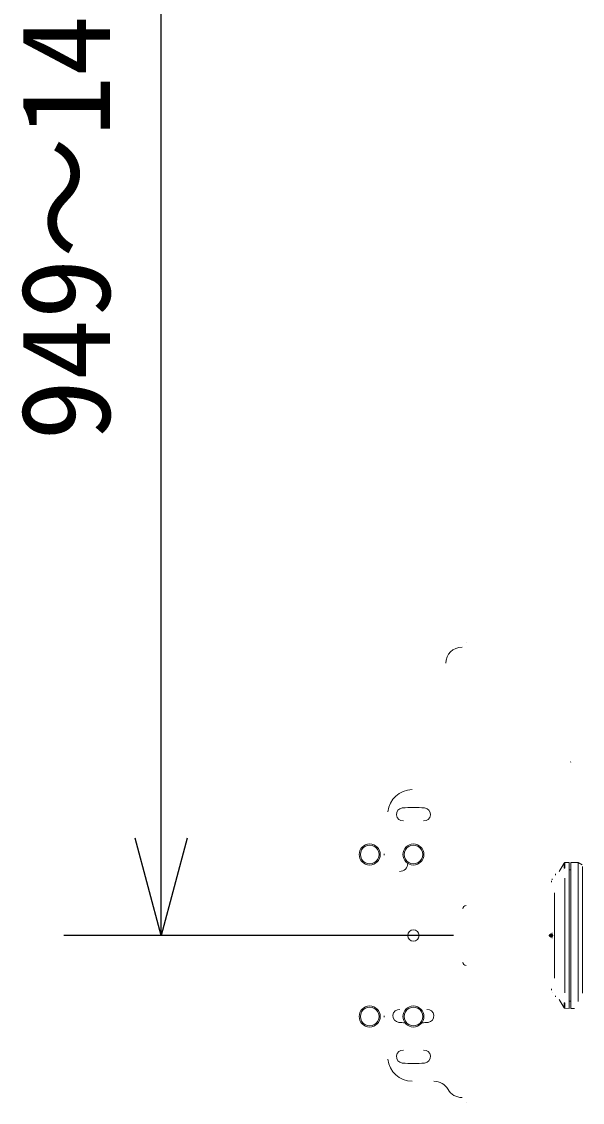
# Model space of a CAD drawing. Units: millimetres, scale not verified. Extents: x -63 to 62, y -57 to 57.
# Drawn here: x 1.81 to 13.32, y 8.09 to 30.27 of the extents above; entities that cross this region are included whole.
import ezdxf
from ezdxf.enums import TextEntityAlignment as Align

# ---------------------------------------------------------------- set-up
doc = ezdxf.new("R2010")
doc.units = ezdxf.units.MM
doc.header["$LTSCALE"] = 0.125
doc.header["$PDMODE"] = 32
doc.header["$PDSIZE"] = 0.0625
for name, color, linetype in [('0-0_0', 7, 'Continuous'), ('0-1_DEFPOINTS', 7, 'Continuous'), ('0-5_SUNPO', 7, 'Continuous')]:
    doc.layers.add(name, color=color, linetype=linetype)
doc.layers.add('0-4_GAIKEI', color=1, linetype='Continuous', lineweight=18)
doc.styles.add('ＭＳ ゴシック', font='')
doc.styles.get('ＭＳ ゴシック').set_extended_font_data('MS Gothic')

# ---------------------------------------------------------------- blocks, each defined once
blk = doc.blocks.new('_OPEN30')
at = {"layer": '0-0_0'}
blk.add_line((0, 0), (-1, 0), dxfattribs=at)
blk.add_lwpolyline([(-1, 0.26795), (0, 0), (-1, -0.26795)], dxfattribs=at)
blk = doc.blocks.new('D6')
at = {"layer": '0-1_DEFPOINTS'}
blk.add_point((14.3022, 8.6131), dxfattribs=at)
at = {"layer": '0-5_SUNPO'}
for p, q in [((6.3023, 10.6131), (6.3023, 38.1686)), ((12.3022, 8.6131), (4.3023, 8.6131))]:
    blk.add_line(p, q, dxfattribs=at)
at = {"layer": '0-5_SUNPO', "xscale": 2, "yscale": 2, "rotation": 270}
blk.add_blockref('_OPEN30', (6.3023, 8.6131), dxfattribs=at)
at = {"layer": '0-5_SUNPO', "style": 'ＭＳ ゴシック'}
blk.add_text('949～1429', height=1.833, rotation=90, dxfattribs=at).set_placement((5.8023, 18.7659), align=Align.BOTTOM_LEFT)

msp = doc.modelspace()

# ---------------------------------------------------------------- linework, layer by layer
at = {"layer": '0-4_GAIKEI', "color": 7}
for p, q in [((12.9408, 13.0031), (12.8415, 12.831)), ((12.9354, 12.8801), (12.9355, 12.8803)), ((12.9408, 13.0031), (12.9408, 12.896)), ((13.0463, 13.013), (12.9549, 13.0114)), ((12.9549, 12.9037), (12.9549, 13.0114)), ((13.0862, 13.013), (13.0796, 13.0064)), ((13.2292, 13.013), (13.0862, 13.013)), ((13.3081, 12.9675), (13.2292, 13.013)), ((12.6959, 12.6775), (12.6959, 12.6562)), ((12.7622, 12.7555), (12.7622, 12.7769)), ((12.6826, 12.6364), (12.6826, 12.6108)), ((12.6826, 12.6105), (12.6826, 12.6108)), ((12.7465, 12.39), (12.7465, 10.6435)), ((12.6826, 11.5424), (12.6826, 11.5424)), ((12.6826, 11.5424), (12.6826, 11.4911)), ((12.6826, 10.4228), (12.6826, 10.423)), ((12.6826, 10.4227), (12.6826, 10.397)), ((12.6826, 10.3971), (12.6826, 10.397)), ((12.7622, 10.2565), (12.7622, 10.2779)), ((12.8415, 10.2024), (12.9408, 10.0303)), ((12.9408, 10.0303), (12.9408, 10.1374)), ((12.9549, 10.022), (12.9549, 10.1297)), ((12.9549, 10.022), (13.0463, 10.0204)), ((13.0796, 10.0271), (13.0862, 10.0204)), ((13.0862, 10.0204), (13.1539, 10.0204))]:
    msp.add_line(p, q, dxfattribs=at)
at = {"layer": '0-4_GAIKEI'}
for p, q in [((13.0463, 13.013), (13.0463, 10.0204)), ((13.0796, 12.8655), (13.0463, 12.8657)), ((13.0796, 13.0064), (13.0796, 10.0271)), ((13.2292, 10.1605), (13.2292, 13.013)), ((13.3156, 10.3314), (13.3156, 12.9344)), ((12.9549, 12.6927), (12.9549, 10.3407)), ((13.0463, 10.1678), (13.0796, 10.1679))]:
    msp.add_line(p, q, dxfattribs=at)
for centre, radius in [((8.9511, 13.1793), 0.2161), ((9.8488, 13.1794), 0.2161), ((9.8488, 11.5168), 0.1164), ((8.9511, 9.8542), 0.2161), ((9.8488, 9.8542), 0.2161)]:
    msp.add_circle(centre, radius, dxfattribs=at)
at = {"layer": '0-4_GAIKEI', "color": 7}
for centre, radius, start, end in [((10.9454, 17.5346), 0.00067, 0, 90), ((10.8463, 17.103), 0.3325, 90, 180), ((9.8237, 14.0106), 0.4988, 90, 174.99936), ((9.5828, 13.1648), 0.3325, 174.99936, 180), ((9.5661, 12.9965), 0.1663, 270, 0), ((12.9552, 12.9948), 0.0166, 91, 150), ((10.9294, 12.0654), 0.0665, 90, 180), ((10.9294, 10.9682), 0.0665, 180, 270), ((12.9552, 10.0386), 0.0166, 210, 269), ((9.8237, 9.023), 0.4988, 185.00064, 270), ((10.2704, 8.1917), 0.3325, 30, 90), ((10.8463, 8.5242), 0.3325, 210, 270), ((10.9454, 8.0926), 0.00067, 270, 0)]:
    msp.add_arc(centre, radius, start, end, dxfattribs=at)
at = {"layer": '0-4_GAIKEI'}
for centre, radius, start, end in [((9.6314, 14.0012), 0.133, 95, 275), ((9.8488, 11.5168), 2.6269, 85, 95), ((10.0661, 14.0012), 0.133, 265, 85), ((8.9511, 13.1793), 0.1912, 120.40595, 179.59186), ((8.9511, 13.1793), 0.1912, 60.40812, 119.59625), ((8.9511, 13.1793), 0.1912, 0.40595, 59.59186), ((9.8488, 13.1794), 0.1912, 90.40595, 149.59186), ((9.8488, 13.1794), 0.1912, 30.40817, 89.58964), ((8.9511, 13.1793), 0.1912, 180.40817, 239.58964), ((8.9511, 13.1793), 0.1912, 300.40817, 359.58964), ((9.8488, 13.1794), 0.1912, 150.40812, 209.59625), ((9.8488, 13.1794), 0.1912, 330.41256, 29.59181), ((8.9511, 13.1793), 0.1912, 240.41256, 299.59181), ((9.8488, 13.1794), 0.1912, 210.40595, 269.59186), ((9.8488, 13.1794), 0.1912, 270.40817, 329.58964), ((8.9511, 9.8542), 0.1912, 120.40595, 179.59186), ((8.9511, 9.8542), 0.1912, 60.40812, 119.59625), ((8.9511, 9.8542), 0.1912, 0.40595, 59.59186), ((9.5604, 9.8668), 0.133, 85, 265), ((9.8488, 9.8542), 0.1912, 120.40595, 179.59186), ((9.8488, 9.8542), 0.1912, 60.40812, 119.59625), ((9.8488, 9.8542), 0.1912, 0.40595, 59.59186), ((10.1371, 9.8668), 0.133, 275, 95), ((8.9511, 9.8542), 0.1912, 180.40817, 239.58964), ((8.9511, 9.8542), 0.1912, 300.40817, 359.58964), ((9.5828, 9.8688), 0.3325, 180, 185.00064), ((9.8488, 9.8542), 0.1912, 180.40817, 239.58964), ((9.8488, 9.8542), 0.1912, 300.40817, 359.58964), ((8.9511, 9.8542), 0.1912, 240.41256, 299.59181), ((9.8488, 13.1627), 3.4415, 265, 267.10734), ((9.8488, 9.8542), 0.1912, 240.41256, 299.59181), ((9.8488, 13.1627), 3.4415, 272.89515, 275), ((9.6314, 9.0324), 0.133, 85, 265), ((10.0661, 9.0324), 0.133, 275, 95), ((9.8488, 11.5168), 2.6269, 265, 275)]:
    msp.add_arc(centre, radius, start, end, dxfattribs=at)
at = {"layer": '0-4_GAIKEI', "color": 7}
for centre, major_axis, ratio, start_param, end_param in [((13.1083, 15.077), (-0.0333, -0.0002), 0.386006, 6.0515257, 6.2832994), ((12.9552, 12.8883), (-0.0166, 0), 0.927937, 4.7298423, 5.7595865), ((12.7103, 12.6703), (0.0138, -0.0092), 0.43268, 3.1417944, 3.41451), ((12.7766, 12.7697), (0.0138, -0.0092), 0.43273, 3.141423, 3.4151475), ((12.8471, 12.8153), (0.0044, -0.016), 0.415432, 2.5915621, 3.1423177), ((12.7103, 11.5584), (-0.0123, 0.0112), 0.765275, 6.2824248, 7.1719838), ((12.7103, 11.4751), (0.0123, 0.0112), 0.765275, 2.2527942, 3.1414515), ((12.7103, 10.3632), (-0.0138, -0.0092), 0.43268, 6.0102679, 6.2828911), ((12.7766, 10.2638), (-0.0138, -0.0092), 0.43273, 6.0096304, 6.2834705), ((12.8471, 10.2181), (-0.0044, -0.016), 0.415432, 6.2829177, 6.8332159), ((12.9552, 10.1451), (-0.0166, 0), 0.927937, 0.5235988, 1.553343)]:
    msp.add_ellipse(centre, major_axis=major_axis, ratio=ratio, start_param=start_param, end_param=end_param, dxfattribs=at)

# ---------------------------------------------------------------- block references
at = {"layer": '0-5_SUNPO'}
msp.add_blockref('D6', (-1.6308, 2.9036), dxfattribs=at)

doc.saveas('drawing.dxf')
